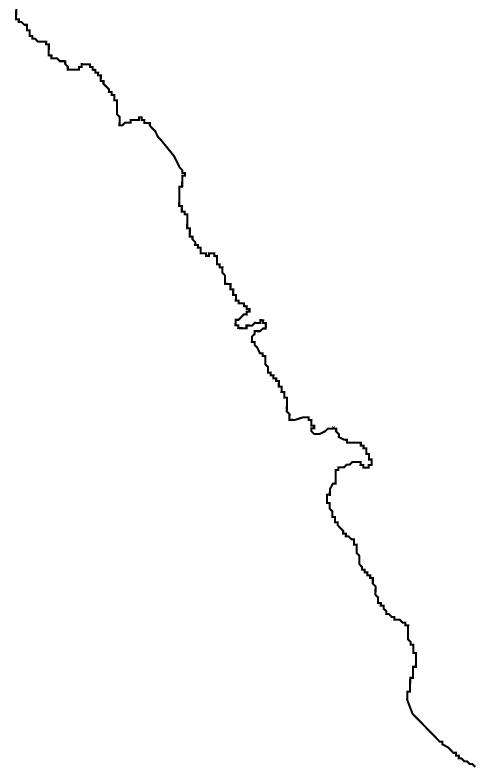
# Model space of a CAD drawing. Header units: metres. Extents: x 257673 to 289848, y 2129691 to 2228029.
# Drawn here: x 267080 to 267741, y 2141479 to 2142565 of the extents above; entities that cross this region are included whole.
import ezdxf

# ---------------------------------------------------------------- set-up
doc = ezdxf.new("R2010")
doc.units = ezdxf.units.M
doc.header["$MEASUREMENT"] = 0
doc.layers.add('HAZARDS LINE', color=1, linetype='Continuous')

msp = doc.modelspace()

# ---------------------------------------------------------------- linework, layer by layer
at = {"layer": 'HAZARDS LINE', "lineweight": 18}
msp.add_lwpolyline([(267743.9, 2141480.1, 2.98, 2.98, 0), (267740, 2141484.2, 2.98, 2.98, 0), (267736, 2141484.2, 2.98, 2.98, 0), (267732.1, 2141488.2, 2.98, 2.98, 0), (267728.1, 2141488.3, 2.98, 2.98, 0), (267724.2, 2141492.3, 2.98, 2.98, 0), (267720.2, 2141492.4, 2.98, 2.98, 0), (267720.3, 2141496.4, 2.98, 2.98, 0), (267716.3, 2141496.4, 2.98, 2.98, 0), (267716.3, 2141500.4, 2.98, 2.98, 0), (267712.3, 2141500.4, 2.98, 2.98, 0), (267708.4, 2141504.5, 2.98, 2.98, 0), (267704.5, 2141508.5, 2.98, 2.98, 0), (267696.6, 2141512.6, 2.98, 2.98, 0), (267696.6, 2141516.5, 2.98, 2.98, 0), (267692.7, 2141516.6, 2.98, 2.98, 0), (267653.4, 2141556.9, 2.98, 2.98, 0), (267645.7, 2141576.9, 2.98, 2.98, 0), (267645.9, 2141588.8, 2.98, 2.98, 0), (267649.8, 2141588.8, 2.98, 2.98, 0), (267650.1, 2141608.7, 2.98, 2.98, 0), (267654.1, 2141608.6, 2.98, 2.98, 0), (267654.3, 2141624.5, 2.98, 2.98, 0), (267658.2, 2141624.5, 2.98, 2.98, 0), (267658.5, 2141644.4, 2.98, 2.98, 0), (267654.5, 2141644.4, 2.98, 2.98, 0), (267654.7, 2141656.3, 2.98, 2.98, 0), (267650.7, 2141656.4, 2.98, 2.98, 0), (267650.7, 2141660.4, 2.98, 2.98, 0), (267646.8, 2141664.4, 2.98, 2.98, 0), (267647.1, 2141684.3, 2.98, 2.98, 0), (267643.1, 2141684.3, 2.98, 2.98, 0), (267643.1, 2141688.3, 2.98, 2.98, 0), (267639.2, 2141688.4, 2.98, 2.98, 0), (267635.2, 2141692.4, 2.98, 2.98, 0), (267627.3, 2141692.5, 2.98, 2.98, 0), (267627.3, 2141696.5, 2.98, 2.98, 0), (267623.4, 2141696.5, 2.98, 2.98, 0), (267619.4, 2141700.6, 2.98, 2.98, 0), (267615.5, 2141700.6, 2.98, 2.98, 0), (267615.5, 2141704.6, 2.98, 2.98, 0), (267611.6, 2141708.6, 2.98, 2.98, 0), (267611.6, 2141712.6, 2.98, 2.98, 0), (267607.7, 2141712.7, 2.98, 2.98, 0), (267607.7, 2141716.6, 2.98, 2.98, 0), (267603.7, 2141716.7, 2.98, 2.98, 0), (267603.8, 2141724.6, 2.98, 2.98, 0), (267599.9, 2141728.7, 2.98, 2.98, 0), (267600.1, 2141740.6, 2.98, 2.98, 0), (267596.1, 2141744.6, 2.98, 2.98, 0), (267596.2, 2141752.6, 2.98, 2.98, 0), (267592.3, 2141752.6, 2.98, 2.98, 0), (267592.3, 2141756.6, 2.98, 2.98, 0), (267588.3, 2141756.7, 2.98, 2.98, 0), (267588.4, 2141760.6, 2.98, 2.98, 0), (267584.4, 2141760.7, 2.98, 2.98, 0), (267584.5, 2141764.7, 2.98, 2.98, 0), (267580.5, 2141764.7, 2.98, 2.98, 0), (267580.5, 2141768.7, 2.98, 2.98, 0), (267576.6, 2141772.7, 2.98, 2.98, 0), (267576.7, 2141784.7, 2.98, 2.98, 0), (267572.8, 2141788.7, 2.98, 2.98, 0), (267573, 2141800.6, 2.98, 2.98, 0), (267569, 2141800.7, 2.98, 2.98, 0), (267569.1, 2141808.6, 2.98, 2.98, 0), (267565.1, 2141808.7, 2.98, 2.98, 0), (267561.2, 2141812.7, 2.98, 2.98, 0), (267557.2, 2141812.8, 2.98, 2.98, 0), (267557.3, 2141816.7, 2.98, 2.98, 0), (267553.3, 2141816.8, 2.98, 2.98, 0), (267553.3, 2141820.8, 2.98, 2.98, 0), (267549.4, 2141824.8, 2.98, 2.98, 0), (267545.5, 2141828.8, 2.98, 2.98, 0), (267545.5, 2141832.8, 2.98, 2.98, 0), (267541.6, 2141832.9, 2.98, 2.98, 0), (267541.7, 2141840.8, 2.98, 2.98, 0), (267537.7, 2141840.9, 2.98, 2.98, 0), (267537.8, 2141848.8, 2.98, 2.98, 0), (267533.9, 2141852.9, 2.98, 2.98, 0), (267534, 2141860.8, 2.98, 2.98, 0), (267530, 2141860.9, 2.98, 2.98, 0), (267530.1, 2141872.8, 2.98, 2.98, 0), (267534.1, 2141872.7, 2.98, 2.98, 0), (267534.2, 2141880.7, 2.98, 2.98, 0), (267538.3, 2141888.6, 2.98, 2.98, 0), (267542.3, 2141888.6, 2.98, 2.98, 0), (267542.5, 2141908.4, 2.98, 2.98, 0), (267546.5, 2141908.4, 2.98, 2.98, 0), (267546.6, 2141912.4, 2.98, 2.98, 0), (267554.5, 2141912.3, 2.98, 2.98, 0), (267558.5, 2141916.2, 2.98, 2.98, 0), (267562.5, 2141916.1, 2.98, 2.98, 0), (267566.5, 2141920.1, 2.98, 2.98, 0), (267578.5, 2141919.9, 2.98, 2.98, 0), (267578.4, 2141915.9, 2.98, 2.98, 0), (267582.4, 2141915.9, 2.98, 2.98, 0), (267582.4, 2141911.9, 2.98, 2.98, 0), (267590.3, 2141911.8, 2.98, 2.98, 0), (267590.4, 2141915.8, 2.98, 2.98, 0), (267594.3, 2141915.7, 2.98, 2.98, 0), (267594.4, 2141923.7, 2.98, 2.98, 0), (267590.5, 2141923.7, 2.98, 2.98, 0), (267590.6, 2141931.7, 2.98, 2.98, 0), (267586.6, 2141931.8, 2.98, 2.98, 0), (267586.7, 2141939.7, 2.98, 2.98, 0), (267582.7, 2141939.8, 2.98, 2.98, 0), (267582.8, 2141943.7, 2.98, 2.98, 0), (267578.8, 2141943.8, 2.98, 2.98, 0), (267578.8, 2141947.8, 2.98, 2.98, 0), (267559, 2141948, 2.98, 2.98, 0), (267559, 2141952, 2.98, 2.98, 0), (267555, 2141952.1, 2.98, 2.98, 0), (267547.1, 2141956.1, 2.98, 2.98, 0), (267547.2, 2141960.1, 2.98, 2.98, 0), (267543.2, 2141964.1, 2.98, 2.98, 0), (267543.3, 2141968.1, 2.98, 2.98, 0), (267531.4, 2141968.3, 2.98, 2.98, 0), (267527.3, 2141964.3, 2.98, 2.98, 0), (267519.3, 2141960.5, 2.98, 2.98, 0), (267511.4, 2141960.6, 2.98, 2.98, 0), (267507.4, 2141964.6, 2.98, 2.98, 0), (267507.5, 2141968.6, 2.98, 2.98, 0), (267511.5, 2141968.5, 2.98, 2.98, 0), (267511.5, 2141972.5, 2.98, 2.98, 0), (267507.5, 2141972.6, 2.98, 2.98, 0), (267507.6, 2141980.5, 2.98, 2.98, 0), (267503.7, 2141980.6, 2.98, 2.98, 0), (267503.7, 2141984.5, 2.98, 2.98, 0), (267495.8, 2141984.6, 2.98, 2.98, 0), (267483.8, 2141980.8, 2.98, 2.98, 0), (267475.8, 2141980.9, 2.98, 2.98, 0), (267475.9, 2141988.9, 2.98, 2.98, 0), (267472, 2141992.9, 2.98, 2.98, 0), (267472.3, 2142012.8, 2.98, 2.98, 0), (267468.3, 2142012.8, 2.98, 2.98, 0), (267468.4, 2142020.8, 2.98, 2.98, 0), (267464.4, 2142020.9, 2.98, 2.98, 0), (267464.5, 2142028.8, 2.98, 2.98, 0), (267460.5, 2142028.9, 2.98, 2.98, 0), (267460.6, 2142036.8, 2.98, 2.98, 0), (267456.7, 2142036.9, 2.98, 2.98, 0), (267456.7, 2142040.8, 2.98, 2.98, 0), (267452.7, 2142040.9, 2.98, 2.98, 0), (267452.8, 2142044.9, 2.98, 2.98, 0), (267448.8, 2142044.9, 2.98, 2.98, 0), (267448.9, 2142048.9, 2.98, 2.98, 0), (267444.9, 2142049, 2.98, 2.98, 0), (267445, 2142056.9, 2.98, 2.98, 0), (267441, 2142060.9, 2.98, 2.98, 0), (267441.2, 2142072.9, 2.98, 2.98, 0), (267437.2, 2142072.9, 2.98, 2.98, 0), (267437.3, 2142076.9, 2.98, 2.98, 0), (267433.3, 2142077, 2.98, 2.98, 0), (267429.4, 2142085, 2.98, 2.98, 0), (267425.5, 2142089, 2.98, 2.98, 0), (267425.5, 2142093, 2.98, 2.98, 0), (267421.6, 2142093, 2.98, 2.98, 0), (267421.7, 2142101, 2.98, 2.98, 0), (267425.7, 2142104.9, 2.98, 2.98, 0), (267425.8, 2142108.9, 2.98, 2.98, 0), (267433.7, 2142108.8, 2.98, 2.98, 0), (267437.7, 2142112.7, 2.98, 2.98, 0), (267441.7, 2142112.7, 2.98, 2.98, 0), (267441.8, 2142120.6, 2.98, 2.98, 0), (267437.8, 2142120.7, 2.98, 2.98, 0), (267437.9, 2142124.6, 2.98, 2.98, 0), (267433.9, 2142124.7, 2.98, 2.98, 0), (267433.9, 2142120.7, 2.98, 2.98, 0), (267425.9, 2142120.8, 2.98, 2.98, 0), (267421.9, 2142116.9, 2.98, 2.98, 0), (267413.9, 2142117, 2.98, 2.98, 0), (267413.9, 2142113, 2.98, 2.98, 0), (267401.9, 2142113.2, 2.98, 2.98, 0), (267402, 2142117.1, 2.98, 2.98, 0), (267398, 2142117.2, 2.98, 2.98, 0), (267398.1, 2142125.2, 2.98, 2.98, 0), (267402.1, 2142125.1, 2.98, 2.98, 0), (267406.1, 2142129, 2.98, 2.98, 0), (267410.1, 2142133, 2.98, 2.98, 0), (267414.1, 2142132.9, 2.98, 2.98, 0), (267414.2, 2142136.9, 2.98, 2.98, 0), (267418.2, 2142136.8, 2.98, 2.98, 0), (267418.2, 2142140.8, 2.98, 2.98, 0), (267414.2, 2142140.9, 2.98, 2.98, 0), (267414.3, 2142144.8, 2.98, 2.98, 0), (267410.3, 2142144.9, 2.98, 2.98, 0), (267410.3, 2142148.9, 2.98, 2.98, 0), (267402.4, 2142149, 2.98, 2.98, 0), (267402.4, 2142152.9, 2.98, 2.98, 0), (267398.5, 2142153, 2.98, 2.98, 0), (267398.6, 2142161, 2.98, 2.98, 0), (267394.6, 2142161, 2.98, 2.98, 0), (267394.7, 2142169, 2.98, 2.98, 0), (267390.7, 2142169, 2.98, 2.98, 0), (267390.8, 2142177, 2.98, 2.98, 0), (267382.9, 2142177.1, 2.98, 2.98, 0), (267383, 2142189, 2.98, 2.98, 0), (267379.1, 2142193, 2.98, 2.98, 0), (267379.2, 2142201, 2.98, 2.98, 0), (267375.2, 2142201, 2.98, 2.98, 0), (267375.3, 2142205, 2.98, 2.98, 0), (267371.3, 2142205.1, 2.98, 2.98, 0), (267371.4, 2142217, 2.98, 2.98, 0), (267367.5, 2142217.1, 2.98, 2.98, 0), (267367.5, 2142221, 2.98, 2.98, 0), (267359.6, 2142221.1, 2.98, 2.98, 0), (267359.5, 2142217.2, 2.98, 2.98, 0), (267355.5, 2142217.2, 2.98, 2.98, 0), (267355.6, 2142221.2, 2.98, 2.98, 0), (267347.6, 2142221.3, 2.98, 2.98, 0), (267347.7, 2142229.2, 2.98, 2.98, 0), (267343.7, 2142229.3, 2.98, 2.98, 0), (267343.8, 2142233.3, 2.98, 2.98, 0), (267339.8, 2142233.3, 2.98, 2.98, 0), (267339.9, 2142237.3, 2.98, 2.98, 0), (267335.9, 2142241.3, 2.98, 2.98, 0), (267336, 2142245.3, 2.98, 2.98, 0), (267332, 2142245.4, 2.98, 2.98, 0), (267332.2, 2142257.3, 2.98, 2.98, 0), (267328.2, 2142257.3, 2.98, 2.98, 0), (267328.5, 2142277.2, 2.98, 2.98, 0), (267324.5, 2142277.3, 2.98, 2.98, 0), (267324.5, 2142281.3, 2.98, 2.98, 0), (267320.5, 2142281.3, 2.98, 2.98, 0), (267320.6, 2142289.3, 2.98, 2.98, 0), (267316.7, 2142289.3, 2.98, 2.98, 0), (267317, 2142317.2, 2.98, 2.98, 0), (267321, 2142317.1, 2.98, 2.98, 0), (267321.2, 2142333, 2.98, 2.98, 0), (267325.2, 2142333, 2.98, 2.98, 0), (267325.2, 2142337, 2.98, 2.98, 0), (267321.3, 2142337, 2.98, 2.98, 0), (267321.3, 2142341, 2.98, 2.98, 0), (267317.4, 2142345, 2.98, 2.98, 0), (267309.6, 2142361, 2.98, 2.98, 0), (267290, 2142385.2, 2.98, 2.98, 0), (267286.1, 2142389.2, 2.98, 2.98, 0), (267282.2, 2142397.2, 2.98, 2.98, 0), (267278.3, 2142401.2, 2.98, 2.98, 0), (267274.4, 2142405.3, 2.98, 2.98, 0), (267274.4, 2142409.2, 2.98, 2.98, 0), (267266.5, 2142409.3, 2.98, 2.98, 0), (267266.5, 2142413.3, 2.98, 2.98, 0), (267262.6, 2142413.4, 2.98, 2.98, 0), (267262.6, 2142417.3, 2.98, 2.98, 0), (267258.6, 2142417.4, 2.98, 2.98, 0), (267258.6, 2142413.4, 2.98, 2.98, 0), (267246.7, 2142413.6, 2.98, 2.98, 0), (267246.6, 2142409.6, 2.98, 2.98, 0), (267238.6, 2142409.7, 2.98, 2.98, 0), (267234.6, 2142405.8, 2.98, 2.98, 0), (267230.6, 2142405.8, 2.98, 2.98, 0), (267230.8, 2142417.7, 2.98, 2.98, 0), (267226.9, 2142421.8, 2.98, 2.98, 0), (267227.1, 2142441.7, 2.98, 2.98, 0), (267223.1, 2142441.7, 2.98, 2.98, 0), (267223.2, 2142449.7, 2.98, 2.98, 0), (267219.3, 2142449.7, 2.98, 2.98, 0), (267219.3, 2142453.7, 2.98, 2.98, 0), (267215.3, 2142453.8, 2.98, 2.98, 0), (267215.4, 2142457.7, 2.98, 2.98, 0), (267211.5, 2142461.8, 2.98, 2.98, 0), (267207.5, 2142465.8, 2.98, 2.98, 0), (267207.6, 2142469.8, 2.98, 2.98, 0), (267203.6, 2142469.8, 2.98, 2.98, 0), (267203.7, 2142477.8, 2.98, 2.98, 0), (267199.7, 2142477.8, 2.98, 2.98, 0), (267199.8, 2142481.8, 2.98, 2.98, 0), (267195.8, 2142481.9, 2.98, 2.98, 0), (267195.9, 2142485.8, 2.98, 2.98, 0), (267191.9, 2142485.9, 2.98, 2.98, 0), (267191.9, 2142489.9, 2.98, 2.98, 0), (267188, 2142489.9, 2.98, 2.98, 0), (267188, 2142493.9, 2.98, 2.98, 0), (267176.1, 2142494, 2.98, 2.98, 0), (267176, 2142490.1, 2.98, 2.98, 0), (267172, 2142490.1, 2.98, 2.98, 0), (267172, 2142486.1, 2.98, 2.98, 0), (267156.1, 2142486.3, 2.98, 2.98, 0), (267156.1, 2142490.3, 2.98, 2.98, 0), (267152.2, 2142494.4, 2.98, 2.98, 0), (267152.3, 2142498.3, 2.98, 2.98, 0), (267144.3, 2142498.4, 2.98, 2.98, 0), (267140.4, 2142502.5, 2.98, 2.98, 0), (267132.4, 2142502.6, 2.98, 2.98, 0), (267132.5, 2142506.5, 2.98, 2.98, 0), (267128.5, 2142506.6, 2.98, 2.98, 0), (267128.7, 2142522.5, 2.98, 2.98, 0), (267124.7, 2142522.6, 2.98, 2.98, 0), (267124.8, 2142526.5, 2.98, 2.98, 0), (267112.8, 2142526.7, 2.98, 2.98, 0), (267108.9, 2142530.7, 2.98, 2.98, 0), (267104.9, 2142530.8, 2.98, 2.98, 0), (267105, 2142534.7, 2.98, 2.98, 0), (267101, 2142534.8, 2.98, 2.98, 0), (267101.1, 2142542.8, 2.98, 2.98, 0), (267097.1, 2142542.8, 2.98, 2.98, 0), (267097.2, 2142550.8, 2.98, 2.98, 0), (267093.3, 2142550.8, 2.98, 2.98, 0), (267089.3, 2142554.8, 2.98, 2.98, 0), (267085.4, 2142554.9, 2.98, 2.98, 0), (267085.4, 2142558.9, 2.98, 2.98, 0), (267081.4, 2142558.9, 2.98, 2.98, 0), (267082.1, 2142610.6, 2.98, 2.98, 0)], format="xyseb", dxfattribs=at)
at = {"layer": 'HAZARDS LINE', "lineweight": 0, "const_width": 2.98}
msp.add_lwpolyline([(267539.4, 2141972.1), (267539.3, 2141968.2)], close=True, dxfattribs=at)

doc.saveas('drawing.dxf')
